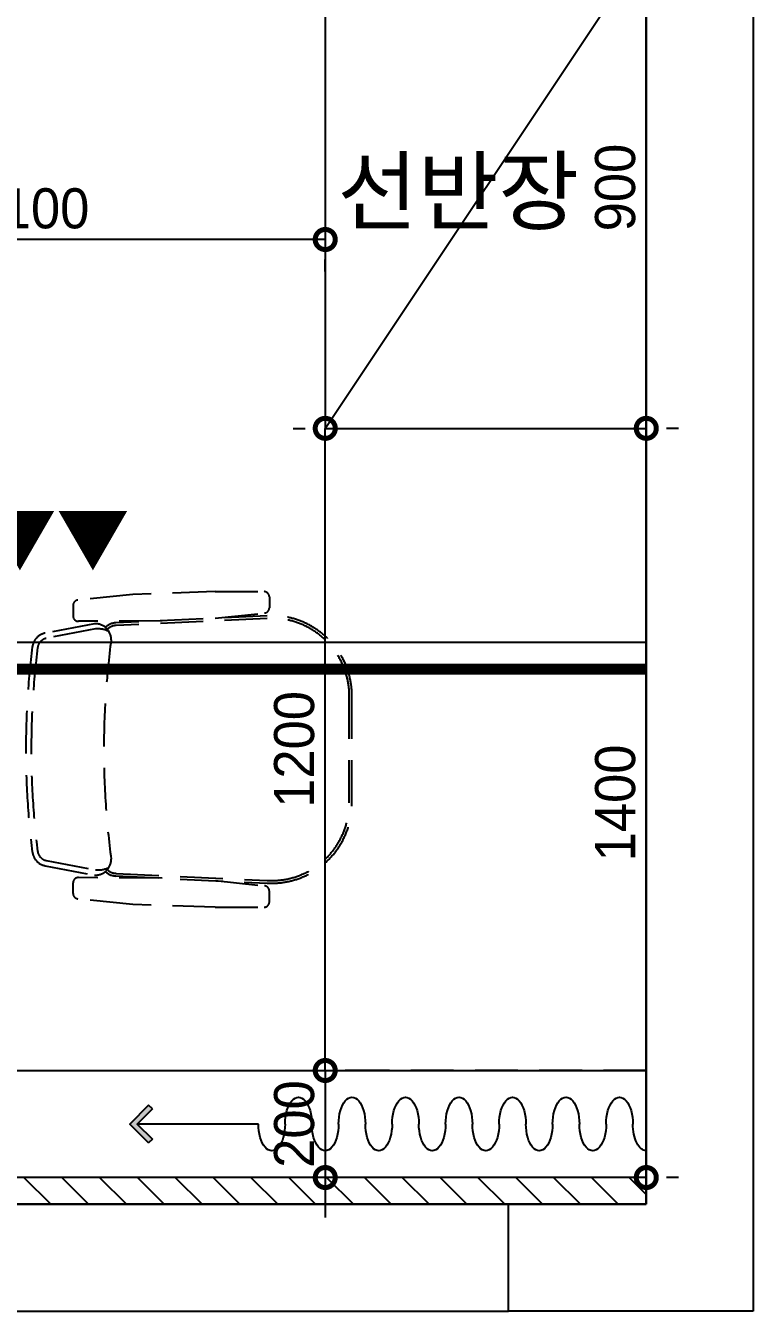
# Model space of a CAD drawing. Header units: inches. Extents: x -63256 to 33689, y -34490 to 100230.
# Drawn here: x -16920 to -15560, y -22182 to -19780 of the extents above; entities that cross this region are included whole.
import ezdxf
from ezdxf.enums import TextEntityAlignment as Align

# ---------------------------------------------------------------- set-up
doc = ezdxf.new("R2010")
doc.units = ezdxf.units.IN
doc.header["$LTSCALE"] = 100
doc.header["$MEASUREMENT"] = 0
doc.linetypes.add('DH-HID2', pattern=[1.2, 0.8, -0.4])
doc.linetypes.add('HID', pattern=[2.5, 1.5, -1])
for name, color, linetype in [('0-ELC TEXT', 7, 'Continuous'), ('01. F-소품', 3, 'Continuous'), ('06-FUR', 6, 'Continuous'), ('06-LIGHT', 4, 'Continuous'), ('07-DIM WAL', 5, 'Continuous'), ('3.기호.계단선', 30, 'Continuous'), ('C-WIN', 4, 'Continuous'), ('FU-FURM', 251, 'DH-HID2'), ('도면층2', 2, 'Continuous'), ('설비', 140, 'Continuous')]:
    doc.layers.add(name, color=color, linetype=linetype)
doc.styles.add('스타일1', font='')
doc.styles.add('코레일둥고', font='')
doc.styles.get('스타일1').set_extended_font_data('HYwulM')
doc.styles.get('코레일둥고').set_extended_font_data('Korail Round Gothic Medium')
doc.dimstyles.new('30', dxfattribs={"dimscale": 30, "dimtxt": 2.5, "dimasz": 2.5, "dimexe": 1.25, "dimexo": 2, "dimtad": 1, "dimdec": 0, "dimtxsty": '스타일1', "dimblk": 'DOTSMALL', "dimcen": 2.5, "dimclrd": 1, "dimclre": 1, "dimclrt": 2, "dimadec": 0, "dimazin": 0, "dimtfac": 1, "dimtix": 1, "dimtmove": 0, "dimatfit": 3, "dimldrblk": 'DOTSMALL', "dimfxl": 1.25, "dimarcsym": 0})

# ---------------------------------------------------------------- blocks, each defined once
blk = doc.blocks.new('F-603')
at = {"layer": 'FU-FURM'}
for p, q in [((0, -1200), (0, 0)), ((0, 0), (600, 0)), ((600, 0), (600, -1200)), ((805.7, -305.1), (714.4, -305.1)), ((805.7, -305.1), (959.5, -310.2)), ((959.5, -310.2), (1062.4, -321)), ((704.4, -315.1), (704.4, -335.1)), ((1071.4, -330.9), (1071.4, -350.6)), ((990.9, -368.4), (708.4, -355.2)), ((991.1, -363.5), (708.6, -350.2)), ((805.7, -354.8), (713.4, -345.1)), ((905.1, -359.4), (1061.3, -360.6)), ((1121.4, -392.4), (1029.3, -374.9)), ((1123.3, -382.6), (1031.2, -365)), ((550, -500), (550, -700)), ((555, -500), (555, -700)), ((1029.3, -825.1), (1121.4, -807.6)), ((708.4, -844.8), (990.9, -831.6)), ((708.6, -849.8), (991.1, -836.5)), ((905.1, -840.6), (1061.3, -839.4)), ((1031.2, -835), (1123.3, -817.4)), ((704.4, -884.9), (704.4, -864.9)), ((805.7, -845.2), (713.4, -854.9)), ((1071.4, -869.1), (1071.4, -849.4)), ((959.5, -889.8), (1062.4, -879)), ((805.7, -894.9), (714.4, -894.9)), ((805.7, -894.9), (959.5, -889.8)), ((600, -1200), (0, -1200))]:
    blk.add_line(p, q, dxfattribs=at)
for centre, radius, start, end in [((714.4, -315.1), 10, 90, 180), ((714.4, -335.1), 10, 180, 264.0228), ((1061.4, -330.9), 10, 0, 83.9885), ((700, -500), 150, 86.7077, 131.8103), ((700, -500), 145, 86.7077, 133.6028), ((1061.4, -350.6), 10, 269.554, 0), ((989.9, -393.4), 25, 45.8011, 87.7173), ((989.9, -393.4), 30, 45.8011, 87.7173), ((1030, -395), 30, 87.7173, 180), ((1025.4, -424.1), 49.4, 85.4342, 115.1727), ((1117.7, -412.1), 30, 7.1793, 79.2056), ((700, -500), 150, 131.8103, 180), ((700, -500), 145, 133.6028, 180), ((-519.9, -600), 1533.7, 352.3194, 7.6806), ((1117.7, -412.1), 20, 7.1793, 79.2056), ((-374.2, -600), 1533.7, 352.8207, 7.1793), ((-374.2, -600), 1523.7, 352.8207, 7.1793), ((700, -700), 150, 180, 228.1897), ((700, -700), 145, 180, 226.3972), ((1117.7, -787.9), 20, 280.7944, 352.8207), ((1117.7, -787.9), 30, 280.7944, 352.8207), ((700, -700), 145, 226.3972, 273.2923), ((700, -700), 150, 228.1897, 273.2923), ((1030, -805), 30, 180, 272.2827), ((989.9, -806.6), 25, 272.2827, 314.1989), ((989.9, -806.6), 30, 272.2827, 314.1989), ((1025.4, -775.9), 49.4, 244.8273, 274.5658), ((1061.4, -849.4), 10, 0, 90.446), ((714.4, -864.9), 10, 95.9772, 180), ((714.4, -884.9), 10, 180, 270), ((1061.4, -869.1), 10, 276.0115, 0)]:
    blk.add_arc(centre, radius, start, end, dxfattribs=at)
blk = doc.blocks.new('_DOTSMALL')
at = {"color": 0, "linetype": 'ByBlock', "const_width": 0.5}
blk.add_lwpolyline([(-0.0625, 0, 1), (0.0625, 0, 1)], format="xyb", close=True, dxfattribs=at)
blk = doc.blocks.new('*D262')
at = {"layer": '07-DIM WAL', "color": 1, "lineweight": -2, "transparency": 16777216}
for p, q in [((-15760.3, -21932.5), (-15760.3, -20532.5)), ((-15700.3, -20532.5), (-15722.8, -20532.5)), ((-15700.3, -21932.5), (-15722.8, -21932.5))]:
    blk.add_line(p, q, dxfattribs=at)
at = {"layer": 'Defpoints', "color": 0, "transparency": 16777216}
for p in [(-15760.3, -20532.5), (-15760.3, -20532.5), (-15760.3, -21932.5)]:
    blk.add_point(p, dxfattribs=at)
at = {"layer": '07-DIM WAL', "color": 1, "lineweight": -2, "transparency": 16777216, "xscale": 75, "yscale": 75, "zscale": 75}
for p, rotation in [((-15760.3, -20532.5), 90), ((-15760.3, -21932.5), 270)]:
    blk.add_blockref('_DOTSMALL', p, dxfattribs=dict(at, rotation=rotation))
at = {"layer": '07-DIM WAL', "color": 2, "transparency": 16777216, "insert": (-15818, -21232.5), "char_height": 75, "attachment_point": 5, "rotation": 90, "style": '스타일1'}
blk.add_mtext('1400', dxfattribs=at)
blk = doc.blocks.new('*D263')
at = {"layer": '07-DIM WAL', "color": 1, "lineweight": -2, "transparency": 16777216}
for p, q in [((-16360.3, -21732.5), (-16360.3, -21657.5)), ((-16360.3, -21732.5), (-16360.3, -21932.5)), ((-16300.3, -21732.5), (-16322.8, -21732.5)), ((-16360.3, -21932.5), (-16360.3, -22007.5)), ((-16300.3, -21932.5), (-16322.8, -21932.5))]:
    blk.add_line(p, q, dxfattribs=at)
at = {"layer": 'Defpoints', "color": 0, "transparency": 16777216}
for p in [(-16360.3, -21732.5), (-16360.3, -21932.5), (-16360.3, -21932.5)]:
    blk.add_point(p, dxfattribs=at)
at = {"layer": '07-DIM WAL', "color": 1, "lineweight": -2, "transparency": 16777216, "xscale": 75, "yscale": 75, "zscale": 75}
for p, rotation in [((-16360.3, -21732.5), 270), ((-16360.3, -21932.5), 90)]:
    blk.add_blockref('_DOTSMALL', p, dxfattribs=dict(at, rotation=rotation))
at = {"layer": '07-DIM WAL', "color": 2, "transparency": 16777216, "insert": (-16418, -21832.5), "char_height": 75, "attachment_point": 5, "rotation": 90, "style": '스타일1'}
blk.add_mtext('200', dxfattribs=at)
blk = doc.blocks.new('*D344')
at = {"layer": '07-DIM WAL', "color": 1, "lineweight": -2, "transparency": 16777216}
for p, q in [((-16420.3, -20532.5), (-16397.8, -20532.5)), ((-16360.3, -21732.5), (-16360.3, -20532.5)), ((-16420.3, -21732.5), (-16397.8, -21732.5))]:
    blk.add_line(p, q, dxfattribs=at)
at = {"layer": 'Defpoints', "color": 0, "transparency": 16777216}
for p in [(-16360.3, -20532.5), (-16360.3, -20532.5), (-16360.3, -21732.5)]:
    blk.add_point(p, dxfattribs=at)
at = {"layer": '07-DIM WAL', "color": 1, "lineweight": -2, "transparency": 16777216, "xscale": 75, "yscale": 75, "zscale": 75}
for p, rotation in [((-16360.3, -20532.5), 90), ((-16360.3, -21732.5), 270)]:
    blk.add_blockref('_DOTSMALL', p, dxfattribs=dict(at, rotation=rotation))
at = {"layer": '07-DIM WAL', "color": 2, "transparency": 16777216, "insert": (-16418, -21132.5), "char_height": 75, "attachment_point": 5, "rotation": 90, "style": '스타일1'}
blk.add_mtext('1200', dxfattribs=at)
blk = doc.blocks.new('*D264')
at = {"layer": '07-DIM WAL', "color": 1, "lineweight": -2, "transparency": 16777216}
for p, q in [((-16360.3, -20179.6), (-17460.3, -20179.6)), ((-17460.3, -20239.6), (-17460.3, -20217.1)), ((-16360.3, -20239.6), (-16360.3, -20217.1))]:
    blk.add_line(p, q, dxfattribs=at)
at = {"layer": 'Defpoints', "color": 0, "transparency": 16777216}
for p in [(-17460.3, -20179.6), (-17460.3, -20179.6), (-16360.3, -20179.6)]:
    blk.add_point(p, dxfattribs=at)
at = {"layer": '07-DIM WAL', "color": 1, "lineweight": -2, "transparency": 16777216, "xscale": 75, "yscale": 75, "zscale": 75, "rotation": 180}
blk.add_blockref('_DOTSMALL', (-17460.3, -20179.6), dxfattribs=at)
at = {"layer": '07-DIM WAL', "color": 1, "lineweight": -2, "transparency": 16777216, "xscale": 75, "yscale": 75, "zscale": 75}
blk.add_blockref('_DOTSMALL', (-16360.3, -20179.6), dxfattribs=at)
at = {"layer": '07-DIM WAL', "color": 2, "transparency": 16777216, "insert": (-16910.3, -20121.8), "char_height": 75, "attachment_point": 5, "style": '스타일1'}
blk.add_mtext('1100', dxfattribs=at)
blk = doc.blocks.new('*D345')
at = {"layer": '07-DIM WAL', "color": 1, "lineweight": -2, "transparency": 16777216}
for p, q in [((-15820.3, -19632.5), (-15797.8, -19632.5)), ((-15760.3, -20532.5), (-15760.3, -19632.5)), ((-15820.3, -20532.5), (-15797.8, -20532.5))]:
    blk.add_line(p, q, dxfattribs=at)
at = {"layer": 'Defpoints', "color": 0, "transparency": 16777216}
for p in [(-15760.3, -19632.5), (-15760.3, -19632.5), (-15760.3, -20532.5)]:
    blk.add_point(p, dxfattribs=at)
at = {"layer": '07-DIM WAL', "color": 1, "lineweight": -2, "transparency": 16777216, "xscale": 75, "yscale": 75, "zscale": 75}
for p, rotation in [((-15760.3, -19632.5), 90), ((-15760.3, -20532.5), 270)]:
    blk.add_blockref('_DOTSMALL', p, dxfattribs=dict(at, rotation=rotation))
at = {"layer": '07-DIM WAL', "color": 2, "transparency": 16777216, "insert": (-15818.1, -20082.5), "char_height": 75, "attachment_point": 5, "rotation": 90, "style": '스타일1'}
blk.add_mtext('900', dxfattribs=at)
blk = doc.blocks.new('FFSFDF')
at = {"layer": '01. F-소품'}
blk.add_hatch(color=8, dxfattribs=at).paths.add_polyline_path([(1567672.9, 1746751.1), (1567679.9, 1746744.1), (1567715.3, 1746779.4), (1567679.9, 1746814.8), (1567672.9, 1746807.7), (1567701.2, 1746779.4)])
at = {"layer": '01. F-소품', "color": 8}
for p, q in [((1567672.9, 1746807.7), (1567679.9, 1746814.8)), ((1567474.8, 1746779.4), (1567701.2, 1746779.4)), ((1567672.9, 1746751.1), (1567679.9, 1746744.1))]:
    blk.add_line(p, q, dxfattribs=at)
for points in [[(1567679.9, 1746814.8), (1567715.3, 1746779.4), (1567679.9, 1746744.1)], [(1567672.9, 1746807.7), (1567701.2, 1746779.4), (1567672.9, 1746751.1)]]:
    blk.add_lwpolyline(points, dxfattribs=at)
for centre, start_param, end_param in [((1566799.8, 1746779.4), 1.570796, 4.712389), ((1566899.8, 1746779.4), 1.570796, 4.712389), ((1566999.8, 1746779.4), 1.570796, 4.712389), ((1567099.8, 1746779.4), 1.570796, 4.712389), ((1567199.8, 1746779.4), 1.570796, 4.712389), ((1567299.8, 1746779.4), 1.570796, 4.712389), ((1567399.8, 1746779.4), 1.570796, 4.712389), ((1566749.8, 1746779.4), 6.283185, 7.853982), ((1566849.8, 1746779.4), 4.712389, 7.853982), ((1566949.8, 1746779.4), 4.712389, 7.853982), ((1567049.8, 1746779.4), 4.712389, 7.853982), ((1567149.8, 1746779.4), 4.712389, 7.853982), ((1567249.8, 1746779.4), 4.712389, 7.853982), ((1567349.8, 1746779.4), 4.712389, 7.853982), ((1567449.8, 1746779.4), 4.712389, 7.853982)]:
    blk.add_ellipse(centre, major_axis=(0, -50), ratio=0.5, start_param=start_param, end_param=end_param, dxfattribs=at)
blk = doc.blocks.new('dfdadfs')
at = {"layer": 'C-WIN'}
blk.add_lwpolyline([(-16017.8, -121982.5), (-18502.8, -121982.5), (-18502.8, -122182.5), (-16017.8, -122182.5)], close=True, dxfattribs=at)
at = {"layer": '도면층2'}
for p, q in [((-15560.3, -117332.5), (-15560.3, -120782.5)), ((-15760.3, -117532.5), (-15760.3, -121982.5)), ((-15560.3, -120782.5), (-15560.3, -122182.5)), ((-15760.3, -121982.5), (-16017.8, -121982.5)), ((-16017.8, -122182.5), (-16017.8, -121982.5)), ((-15560.3, -122182.5), (-16017.8, -122182.5))]:
    blk.add_line(p, q, dxfattribs=at)

msp = doc.modelspace()

# ---------------------------------------------------------------- hatches: boundary and pattern name
at = {"layer": '3.기호.계단선'}
h = msp.add_hatch(dxfattribs=at)
h.set_pattern_fill('_USER', color=256, scale=50, angle=135, pattern_type=0)
h.set_pattern_definition([(135, (72636.96, -246196.736), (-35.355339, -35.355339), [])])
h.paths.add_polyline_path([(-15760.3, -21982.5), (-15760.3, -21932.5), (-18760.3, -21932.5), (-18760.3, -21982.5)])

# ---------------------------------------------------------------- linework, layer by layer
at = {"layer": '06-FUR'}
msp.add_lwpolyline([(-15760.3, -17532.5), (-16360.3, -17532.5), (-16360.3, -20532.5), (-15760.3, -20532.5)], close=True, dxfattribs=at)
msp.add_lwpolyline([(-16360.3, -20532.5), (-15760.3, -19632.5), (-16360.3, -19632.5)], dxfattribs=at)
at = {"layer": '06-LIGHT'}
msp.add_line((-15760.3, -20932.5), (-18760.3, -20932.5), dxfattribs=at)
at = {"layer": '06-LIGHT', "color": 10, "linetype": 'HID', "const_width": 20}
msp.add_lwpolyline([(-15760.3, -20982.5), (-18760.3, -20982.5)], dxfattribs=at)
at = {"layer": '06-LIGHT'}
msp.add_lwpolyline([(-18760.3, -21932.5), (-18760.3, -21732.5), (-15760.3, -21732.5), (-15760.3, -21932.5)], dxfattribs=at)
at = {"layer": '3.기호.계단선'}
msp.add_lwpolyline([(-15760.3, -21982.5), (-15760.3, -21932.5), (-18760.3, -21932.5), (-18760.3, -21982.5), (-15760.3, -21982.5)], dxfattribs=at)

# ---------------------------------------------------------------- block references
at = {"color": 0, "xscale": -1}
msp.add_blockref('FFSFDF', (1550989.5, -1768611.9), dxfattribs=at)
at = {"layer": '07-DIM WAL'}
msp.add_blockref('dfdadfs', (0, 100000), dxfattribs=at)
at = {"layer": 'FU-FURM', "rotation": 180}
msp.add_blockref('F-603', (-15760.3, -21732.5), dxfattribs=at)

# ---------------------------------------------------------------- texts
at = {"layer": '0-ELC TEXT', "style": '코레일둥고'}
msp.add_text('선반장', height=120, dxfattribs=at).set_placement((-16337.8, -20149.2))
at = {"layer": '설비', "color": 30, "style": '코레일둥고'}
msp.add_text('▼▼ 엑셀확장 ▼▼', height=100, dxfattribs=at).set_placement((-17846.6, -20688.8), align=Align.TOP_LEFT)

# ---------------------------------------------------------------- dimensions: what is measured, and where the dimension line sits
at = {"layer": '07-DIM WAL'}
for base, p1, p2, angle, picture, middle in [((-15760.3, -19632.5), (-15760.3, -20532.5), (-15760.3, -19632.5), 90, '*D345', (-15818.1, -20082.5)), ((-16360.3, -20532.5), (-16360.3, -21732.5), (-16360.3, -20532.5), 270, '*D344', (-16418, -21132.5)), ((-15760.3, -20532.5), (-15760.3, -21932.5), (-15760.3, -20532.5), 270, '*D262', (-15818, -21232.5)), ((-16360.3, -21932.5), (-16360.3, -21732.5), (-16360.3, -21932.5), 270, '*D263', (-16418, -21832.5))]:
    dim = msp.add_linear_dim(base=base, p1=p1, p2=p2, angle=angle, dimstyle='30', dxfattribs=at)
    dim.commit()
    dim.dimension.update_dxf_attribs({"geometry": picture, "text_midpoint": middle})
dim = msp.add_linear_dim(base=(-17460.3, -20179.6), p1=(-16360.3, -20179.6), p2=(-17460.3, -20179.6), dimstyle='30', dxfattribs=at)
dim.commit()
dim.dimension.update_dxf_attribs({"geometry": '*D264', "text_midpoint": (-16910.3, -20121.8)})

doc.saveas('drawing.dxf')
